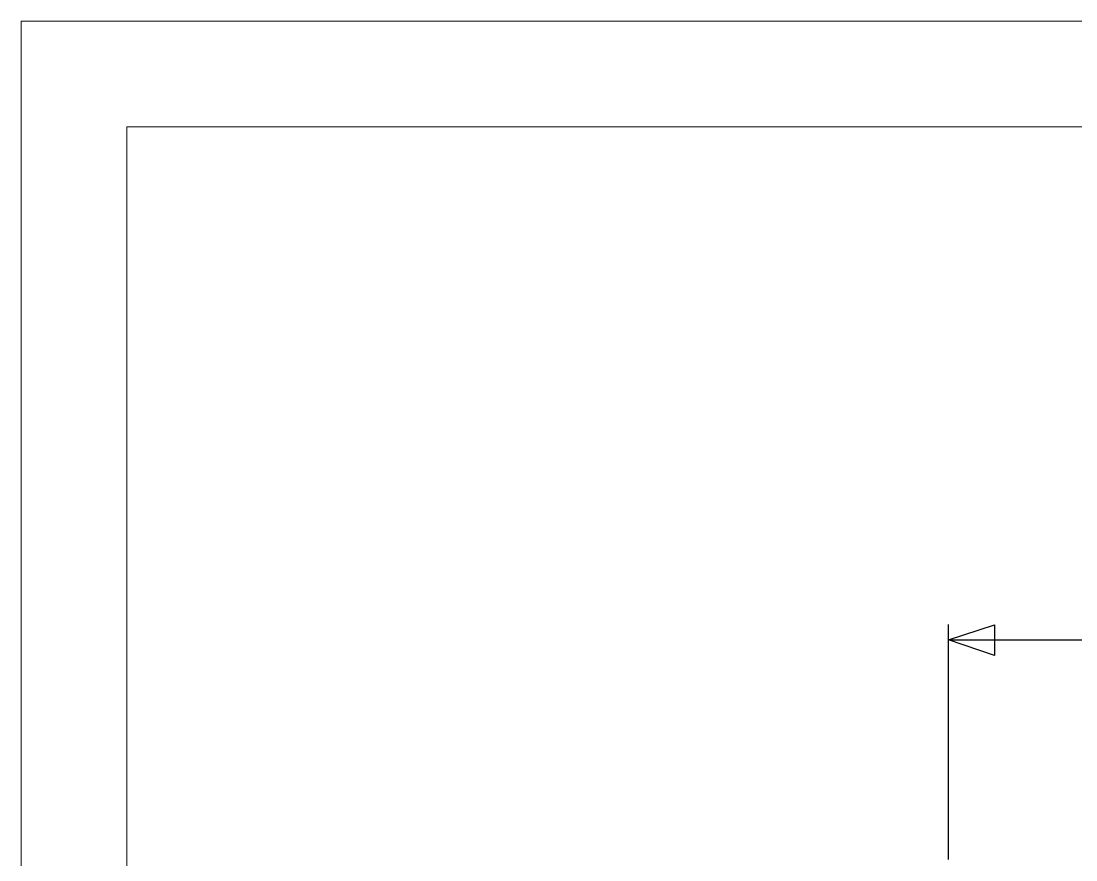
# Model space of a CAD drawing. Header units: inches. Extents: x 12 to 4609, y 5 to 3256.
# Drawn here: x 12 to 783, y 2642 to 3256 of the extents above; entities that cross this region are included whole.
import ezdxf

# ---------------------------------------------------------------- set-up
doc = ezdxf.new("R2010")
doc.units = ezdxf.units.IN
doc.header["$MEASUREMENT"] = 0
doc.layers.add('tabelka', color=155, linetype='Continuous')

msp = doc.modelspace()

# ---------------------------------------------------------------- linework, layer by layer
for p, q in [((690.19, 2642.3), (690.16, 2814.35)), ((690.16, 2803.1), (1153.32, 2803.1))]:
    msp.add_line(p, q)
at = {"layer": 'tabelka', "lineweight": 5}
for points in [[(11.84, 3255.6), (4609.4, 3255.6), (4609.4, 4.8), (11.84, 4.8)], [(89.24, 3178.2), (4532, 3178.2), (4532, 82.2), (89.24, 82.2)]]:
    msp.add_lwpolyline(points, close=True, dxfattribs=at)

# ---------------------------------------------------------------- meshes
mesh = msp.add_polyface()
corners = [(723.9, 2791.61), (690.16, 2803.1), (723.9, 2814.1)]
mesh.append_faces([[corners[k] for k in face] for face in [(0, 1, 2)]])

doc.saveas('drawing.dxf')
